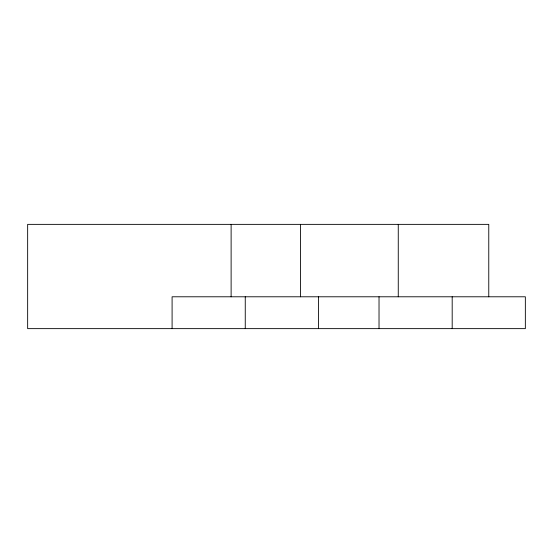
<?xml version="1.0" encoding="UTF-8"?>
<svg xmlns="http://www.w3.org/2000/svg" width="553" height="553" viewBox="0 0 553 553"><rect width="100%" height="100%" fill="white"/><g stroke="black" fill="none" stroke-linecap="round" stroke-linejoin="round"><path stroke-width="0.83" d="M488.769 296.788L488.769 224.366L27.65 224.366L27.65 328.634L525.35 328.634L525.35 296.788L172.094 296.788L172.094 328.634M452.188 296.788L452.188 328.634M398.264 224.366L398.264 296.788M379.026 296.788L379.026 328.634M318.417 296.788L318.417 328.634M300.514 224.366L300.514 296.788M245.256 296.788L245.256 328.634M231.119 224.366L231.119 296.788"/></g></svg>
